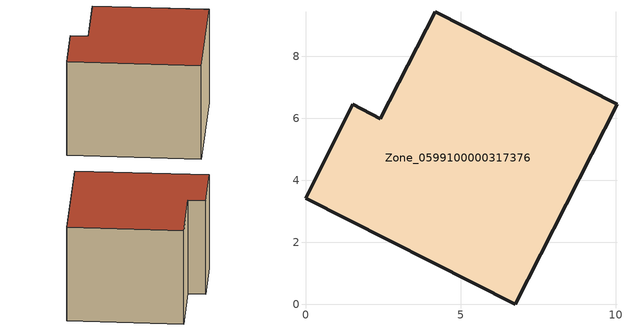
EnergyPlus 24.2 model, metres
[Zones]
Zone_0599100000317376
 floor ground (C_G): 6.77,0 0,3.43 1.53,6.45 2.42,5.99 4.18,9.44 10.04,6.45 z0
 wall outside (C_F): 2.42,5.99 1.53,6.45 0,3.43 6.77,0 10.04,6.45 4.18,9.44 2.42,5.99 z0:5.84
 roof outside (C_R): 10.04,6.45 4.18,9.44 2.42,5.99 1.53,6.45 0,3.43 6.77,0 z5.84
[BUILDING]
Pand.0599100000317376: North Axis=0; Terrain=City; Loads Convergence Tolerance Value=0.04; Temperature Convergence Tolerance Value=0.4; Solar Distribution=FullExterior; Maximum Number of Warmup Days=25; Minimum Number of Warmup Days=1
[Site:Location]
Rotterdam.The.Hague.AP_ZH_NLD Design_Conditions: Latitude=51.96; Longitude=4.45; Time Zone=1; Elevation=-4.5
[SITE:GROUNDTEMPERATURE:BUILDINGSURFACE]
18, 18, 18, 18, 18, 18, 18, 18, 18, 18, 18, 18
[MATERIAL] Thermal Absorptance=0.9; Solar Absorptance=0.7; Visible Absorptance=0.7
Name | Roughness | Thickness | Conductivity | Density | Specific Heat
G.TI.1975-1991 | MediumSmooth | 0.15 | 0.288461 | 540 | 1210
F.TI.1975-1991 | Rough | 0.3 | 0.230769 | 1920 | 840
R.TI.1975-1991 | MediumRough | 0.2 | 0.153846 | 1500 | 1000
[CONSTRUCTION]
C_G: G.TI.1975-1991
C_F: F.TI.1975-1991
C_R: R.TI.1975-1991
[ZONE]
Zone_0599100000317376: Type=1; Multiplier=1; Ceiling Height=Autocalculate; Volume=Autocalculate; Floor Area=autocalculate; Part of Total Floor Area=Yes
[ZONEINFILTRATION:DESIGNFLOWRATE]
Infil_Zone_0599100000317376: Zone or ZoneList or Space or SpaceList=Zone_0599100000317376; Schedule=AlwaysOn; Design Flow Rate Calculation Method=Flow/Area; Flow Rate per Floor Area=0.003; Constant Term Coefficient=1; Temperature Term Coefficient=0; Velocity Term Coefficient=0; Velocity Squared Term Coefficient=0
[HVACTEMPLATE:ZONE:IDEALLOADSAIRSYSTEM]
Zone_0599100000317376: Maximum Heating Supply Air Temperature=50; Minimum Cooling Supply Air Temperature=13; Maximum Heating Supply Air Humidity Ratio=0.0156; Minimum Cooling Supply Air Humidity Ratio=0.0077; Heating Limit=NoLimit; Cooling Limit=NoLimit; Dehumidification Control Type=ConstantSensibleHeatRatio; Cooling Sensible Heat Ratio=0.7; Dehumidification Setpoint=60; Humidification Control Type=None; Humidification Setpoint=30; Outdoor Air Method=None; Outdoor Air Flow Rate per Person=0.00944; Outdoor Air Flow Rate per Zone Floor Area=0; Outdoor Air Flow Rate per Zone=0; Demand Controlled Ventilation Type=None; Outdoor Air Economizer Type=NoEconomizer; Heat Recovery Type=None; Sensible Heat Recovery Effectiveness=0.7; Latent Heat Recovery Effectiveness=0.65
[ZONECONTROL:THERMOSTAT]
ThermostatControl_Zone_0599100000317376: Zone or ZoneList=Zone_0599100000317376; Control Type Schedule=DualSetpointControlType; Control 1=Thermostat_Zone_0599100000317376; Temperature Difference Between Cutout And Setpoint=0
[THERMOSTATSETPOINT:DUALSETPOINT]
Thermostat_Zone_0599100000317376: Heating Setpoint Temperature Schedule=HeatingSetpoint_Zone_0599100000317376; Cooling Setpoint Temperature Schedule=CoolingSetpoint_Zone_0599100000317376
[SCHEDULE:COMPACT]
HeatingSetpoint_Zone_0599100000317376: Through: 12/31, For: AllDays, Until: 24:00, 21
CoolingSetpoint_Zone_0599100000317376: Through: 12/31, For: AllDays, Until: 24:00, 24
DualSetpointControlType: Through: 12/31, For: AllDays, Until: 24:00, 4
AlwaysOn: Through: 12/31, For: AllDays, Until: 24:00, 1
